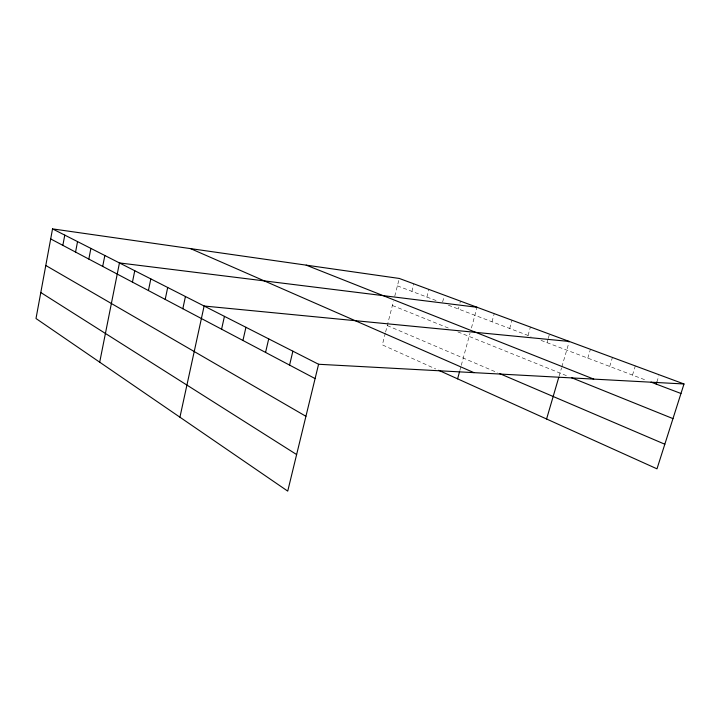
<?xml version="1.0" encoding="UTF-8"?>
<svg xmlns="http://www.w3.org/2000/svg" width="720" height="720" viewBox="0 0 720 720"><rect width="100%" height="100%" fill="white"/><g stroke="black" fill="none" stroke-linecap="round" stroke-linejoin="round"><path stroke-width="0.54" stroke-dasharray="3.6 2.7" d="M385.344 333.072L382.338 344.871L435.735 368.973M385.623 331.992L393.435 301.365M394.758 296.199L399.285 278.451M411.912 291.375L413.856 283.851M426.897 297.063L428.895 289.422M442.629 301.968L443.916 297.117M458.361 309.006L458.892 307.035M459.945 303.102L460.476 301.131M459.864 370.521L460.998 366.363M461.277 365.328L470.007 333.261M471.438 327.969L477.072 307.278M492.003 321.768L494.244 313.641M509.697 328.491L512.01 320.229M528.03 335.448L530.415 327.051M547.029 342.657L547.956 339.453M548.262 338.391L549.486 334.125M559.089 376.263L561.546 367.857M561.852 366.813L569.268 341.451M587.808 358.128L590.427 349.299M609.714 366.444L612.432 357.453M632.511 375.093L635.319 365.94M656.892 382.023L658.836 375.804M397.395 285.867L436.185 300.582M448.371 305.208L531.036 336.582M541.035 340.38L646.956 380.574M392.382 305.496L449.802 328.644M457.884 331.902L567.315 376.011M387.261 325.557L497.349 372.627"/><path stroke-width="1.08" d="M52.542 228.888L36 318.519L287.73 491.112L318.582 364.266L52.542 228.888L399.285 278.451L684 383.976L656.991 468.837L438.642 370.287M62.856 245.358L64.773 235.107M75.564 252.072L77.544 241.614M88.83 259.074L90.891 248.4M102.708 266.409L104.841 255.501M99.702 362.196L119.448 262.935L477.072 307.278M132.453 282.123L134.757 270.729M148.419 290.556L150.822 278.901M165.195 299.412L167.697 287.487M182.826 308.727L185.436 296.514M179.928 417.204L204.12 306.018L569.268 341.451M221.589 329.202L224.442 316.359M242.946 340.479L245.934 327.294M265.563 352.422L268.704 338.886M289.575 365.103L292.878 351.189M457.596 378.846L459.576 371.565M546.579 419.004L558.774 377.334M656.244 384.102L656.892 382.023M318.582 364.266L684 383.976M651.078 382.14L680.976 393.489M306.207 265.149L593.748 379.107M571.482 377.694L672.975 418.608M499.347 373.473L664.821 444.231M190.539 248.607L473.949 372.645M50.688 238.932L315.099 378.585M45.792 265.473L305.928 416.295M40.797 292.527L296.622 454.554"/></g></svg>
